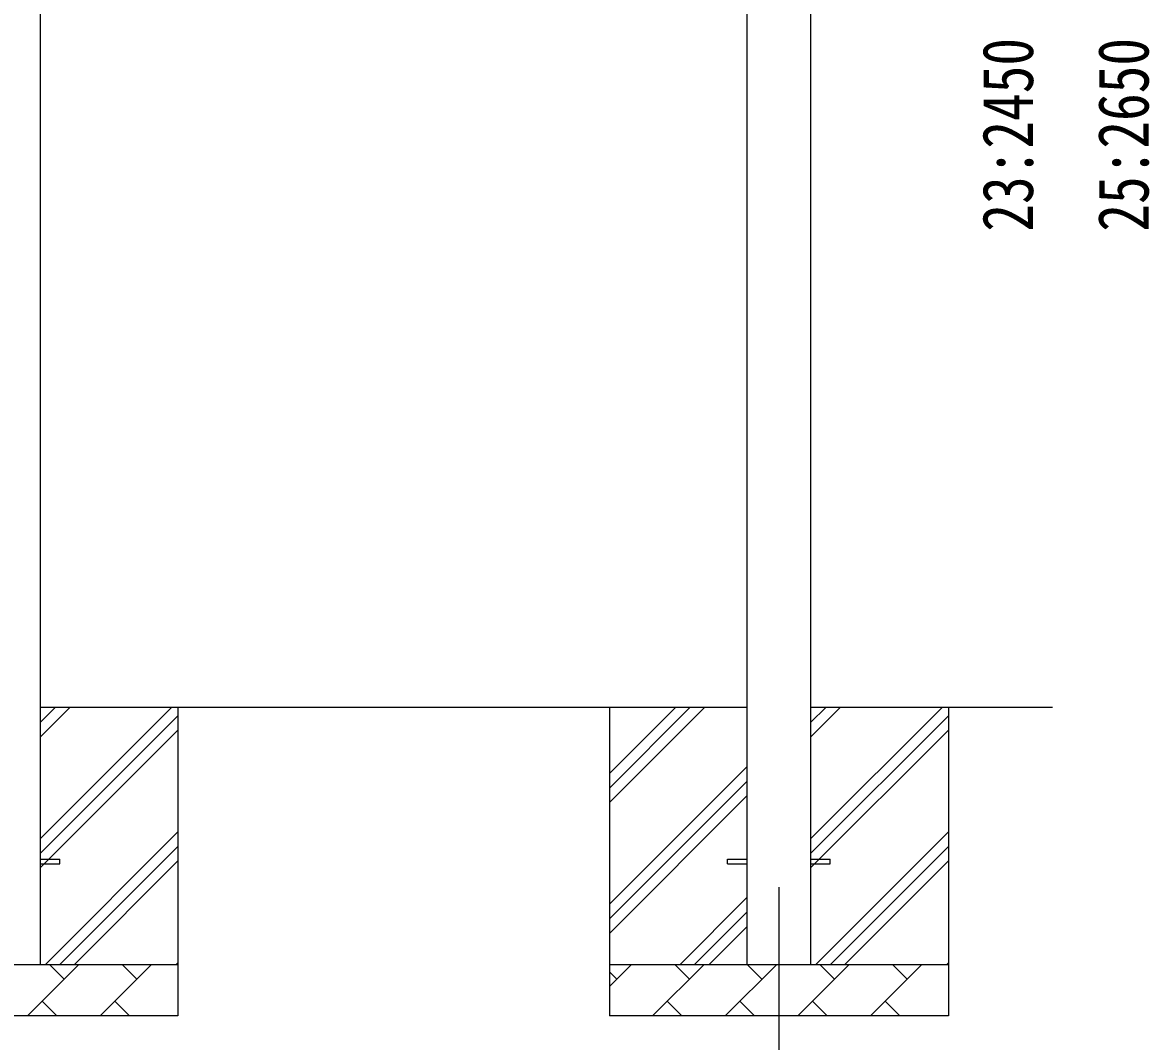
# Model space of a CAD drawing. Units: millimetres, scale not verified. Extents: x -12615 to 12615, y -8910 to 8910.
# Drawn here: x 2046 to 4240, y -5632 to -3649 of the extents above; entities that cross this region are included whole.
import ezdxf
from ezdxf.enums import TextEntityAlignment as Align

# ---------------------------------------------------------------- set-up
doc = ezdxf.new("R2010")
doc.units = ezdxf.units.MM
doc.header["$LTSCALE"] = 40
for name, color, linetype in [('0-3_YKK_12', 2, 'Continuous'), ('0-4_YKK_13', 4, 'Continuous'), ('0-5_YKK_A1', 4, 'Continuous'), ('0-6_YKK_D', 6, 'Continuous')]:
    doc.layers.add(name, color=color, linetype=linetype)
doc.styles.add('ＭＳ ゴシック', font='')
doc.styles.get('ＭＳ ゴシック').set_extended_font_data('MS Gothic')

msp = doc.modelspace()

# ---------------------------------------------------------------- linework, layer by layer
at = {"layer": '0-3_YKK_12'}
msp.add_line((3518.34, -5332.18), (3518.34, -5832.18), dxfattribs=at)
at = {"layer": '0-4_YKK_13'}
for p, q in [((2080.84, -5277.68), (2118.34, -5277.68)), ((2080.84, -5286.68), (2118.34, -5286.68)), ((2118.34, -5286.68), (2118.34, -5277.68)), ((3418.34, -5277.68), (3455.84, -5277.68)), ((3418.34, -5286.68), (3418.34, -5277.68)), ((3418.34, -5286.68), (3455.84, -5286.68)), ((3580.84, -5277.68), (3618.34, -5277.68)), ((3580.84, -5286.68), (3618.34, -5286.68)), ((3618.34, -5286.68), (3618.34, -5277.68))]:
    msp.add_line(p, q, dxfattribs=at)
at = {"layer": '0-5_YKK_A1'}
for p, q in [((3455.84, -2535.18), (3455.84, -5482.18)), ((3580.84, -5482.18), (3580.84, -2535.18)), ((2080.84, -5482.18), (2080.84, -2585.18)), ((3455.84, -4982.18), (2080.84, -4982.18)), ((2080.84, -5237.28), (2335.94, -4982.18)), ((2080.84, -5039.29), (2137.95, -4982.18)), ((2080.84, -5011.01), (2109.66, -4982.18)), ((2080.84, -5265.57), (2348.34, -4998.07)), ((2348.34, -4982.18), (2348.34, -5582.18)), ((3188.34, -4982.18), (3188.34, -5582.18)), ((3188.34, -5167.23), (3373.39, -4982.18)), ((3188.34, -5138.95), (3345.11, -4982.18)), ((3188.34, -5110.67), (3316.82, -4982.18)), ((4050.7, -4982.18), (3580.84, -4982.18)), ((3580.84, -5237.28), (3835.94, -4982.18)), ((3580.84, -5039.29), (3637.95, -4982.18)), ((3580.84, -5011.01), (3609.66, -4982.18)), ((3580.84, -5265.57), (3848.34, -4998.07)), ((3848.34, -4982.18), (3848.34, -5582.18)), ((2080.84, -5293.85), (2348.34, -5026.35)), ((3580.84, -5293.85), (3848.34, -5026.35)), ((3188.34, -5365.22), (3455.84, -5097.72)), ((3188.34, -5393.51), (3455.84, -5126.01)), ((3188.34, -5421.79), (3455.84, -5154.29)), ((2090.5, -5482.18), (2348.34, -5224.34)), ((3590.5, -5482.18), (3848.34, -5224.34)), ((2118.78, -5482.18), (2348.34, -5252.62)), ((3618.78, -5482.18), (3848.34, -5252.62)), ((2147.07, -5482.18), (2348.34, -5280.91)), ((3647.07, -5482.18), (3848.34, -5280.91)), ((3325.94, -5482.18), (3455.84, -5352.28)), ((3354.22, -5482.18), (3455.84, -5380.57)), ((3382.51, -5482.18), (3455.84, -5408.85)), ((1688.34, -5482.18), (2348.34, -5482.18)), ((2055.5, -5582.18), (2155.5, -5482.18)), ((2126.94, -5510.74), (2098.39, -5482.18)), ((2196.92, -5582.18), (2296.92, -5482.18)), ((2268.37, -5510.74), (2239.81, -5482.18)), ((2345.06, -5482.18), (2348.34, -5478.9)), ((3188.34, -5482.18), (3848.34, -5482.18)), ((3188.34, -5525.08), (3231.23, -5482.18)), ((3272.65, -5582.18), (3372.65, -5482.18)), ((3344.1, -5510.74), (3315.55, -5482.18)), ((3414.08, -5582.18), (3514.08, -5482.18)), ((3485.52, -5510.74), (3456.97, -5482.18)), ((3555.5, -5582.18), (3655.5, -5482.18)), ((3626.94, -5510.74), (3598.39, -5482.18)), ((3696.92, -5582.18), (3796.92, -5482.18)), ((3768.37, -5510.74), (3739.81, -5482.18)), ((3845.06, -5482.18), (3848.34, -5478.9)), ((3202.68, -5510.74), (3188.34, -5496.4)), ((2084.05, -5553.63), (2112.6, -5582.18)), ((2225.47, -5553.63), (2254.03, -5582.18)), ((3301.21, -5553.63), (3329.76, -5582.18)), ((3442.63, -5553.63), (3471.18, -5582.18)), ((3584.05, -5553.63), (3612.6, -5582.18)), ((3725.47, -5553.63), (3754.03, -5582.18)), ((2348.34, -5582.18), (1688.34, -5582.18)), ((3848.34, -5582.18), (3188.34, -5582.18))]:
    msp.add_line(p, q, dxfattribs=at)

# ---------------------------------------------------------------- texts
at = {"layer": '0-6_YKK_D', "style": 'ＭＳ ゴシック', "width": 0.8}
for s, p in [('23:2450', (4042.85, -4055.98)), ('25:2650', (4267.85, -4055.98))]:
    msp.add_text(s, height=98.97, rotation=90, dxfattribs=at).set_placement(p, align=Align.BOTTOM_LEFT)

doc.saveas('drawing.dxf')
